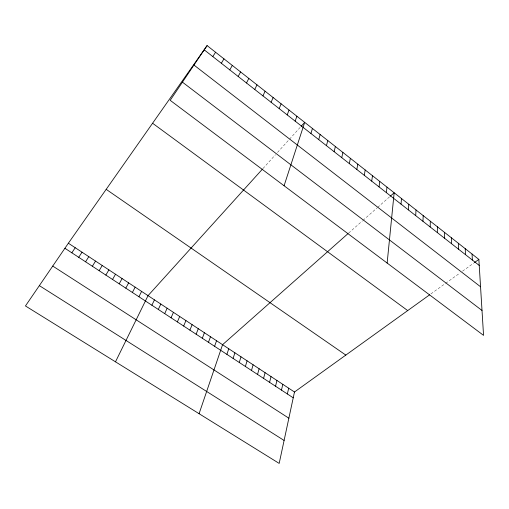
<?xml version="1.0" encoding="UTF-8"?>
<svg xmlns="http://www.w3.org/2000/svg" width="509" height="509" viewBox="0 0 509 509"><rect width="100%" height="100%" fill="white"/><g stroke="black" fill="none" stroke-linecap="round" stroke-linejoin="round"><path stroke-width="0.38" stroke-dasharray="2.54 1.91" d="M262.988 168.511L275.452 154.723M277.507 152.452L288.966 139.771M289.5 139.186L300.151 127.403M348.64 233.071L362.383 220.906M362.942 220.41L377.08 207.888M377.659 207.379L389.779 196.646M430.9 293.897L444.968 283.78M445.566 283.354L460.047 272.939M462.509 271.17L473.771 263.07"/><path stroke-width="0.76" d="M437.333 232.581L437.403 226.791M430.175 226.969L430.321 221.218M422.966 221.32L423.189 215.606M415.7 215.631L416.012 209.956M408.39 209.899L408.778 204.268M401.028 204.122L401.499 198.542M387.139 263.058L394.163 192.765L390.327 196.162M386.356 192.625L386.993 187.127M379.052 186.898L379.771 181.446M371.697 181.134L372.499 175.726M364.291 175.325L365.182 169.968M356.828 169.478L357.808 164.165M349.314 163.593L350.377 158.318M429.653 294.8L294.476 392.006L279.18 463.413L25.45 305.954L68.371 243.213L207.093 45.587L478.861 259.405L483.55 335.367L170.191 100.33L207.093 45.587M341.749 157.656L342.901 152.439M287.369 393.972L288.66 388.182M281.464 390.11L282.819 384.333M334.127 151.682L335.367 146.509M275.534 386.229L276.941 380.465M269.573 382.323L271.03 376.577M326.447 145.663L327.783 140.541M263.579 378.397L265.087 372.664M257.548 374.446L259.113 368.739M318.717 139.6L320.142 134.529M251.491 370.476L253.107 364.781M245.395 366.48L247.069 360.811M310.929 133.498L312.443 128.478M239.262 362.465L240.999 356.815M233.103 358.431L234.891 352.794M284.079 185.753L304.694 122.376L301.163 126.283M226.899 354.372L228.751 348.754M199.083 413.709L222.573 344.688L348.054 233.586M295.175 121.148L296.887 116.237M214.588 346.305L216.548 340.725M208.467 342.296L210.491 336.735M287.21 114.907L289.023 110.046M202.321 338.269L204.402 332.727M196.137 334.222L198.275 328.699M279.187 108.621L281.102 103.811M189.921 330.15L192.116 324.647M183.666 326.053L185.925 320.575M271.106 102.284L273.117 97.531M177.38 321.936L179.702 316.477M171.062 317.794L173.442 312.354M164.706 313.633L167.143 308.212M262.962 95.902L265.081 91.206M158.312 309.44L160.819 304.045M151.886 305.235L154.45 299.858M254.761 89.469L256.981 84.838M115.486 361.829L148.049 295.646L262.504 169.052M138.919 296.741L141.617 291.415M246.496 82.992L248.818 78.418M132.378 292.459L135.146 287.152M125.806 288.151L128.637 282.87M238.167 76.465L240.598 71.947M119.195 283.818L122.09 278.563M112.546 279.466L115.511 274.23M229.775 69.886L232.32 65.432M105.859 275.083L108.888 269.878M99.134 270.68L102.233 265.494M221.326 63.256L223.973 58.866M92.364 266.252L95.539 261.092M85.563 261.791L88.808 256.657M212.807 56.582L215.568 52.249M78.717 257.312L82.032 252.203M71.839 252.801L75.224 247.718M474.407 262.612L478.861 259.405M39.352 285.632L284.098 440.457M52.739 266.061L288.864 418.194M64.917 248.271L293.229 397.815M68.371 243.213L294.476 392.006M106.19 189.342L345.821 355.085M152.585 123.248L407.696 310.585M182.438 82.159L482.01 310.471M193.967 65.063L480.547 286.758M204.217 49.85L479.236 265.431M472.072 254.067L472.371 260.048M465.232 248.685L465.461 254.634M458.348 243.27L458.501 249.181M451.413 237.811L451.496 243.684M444.433 232.32L444.44 238.155"/></g></svg>
